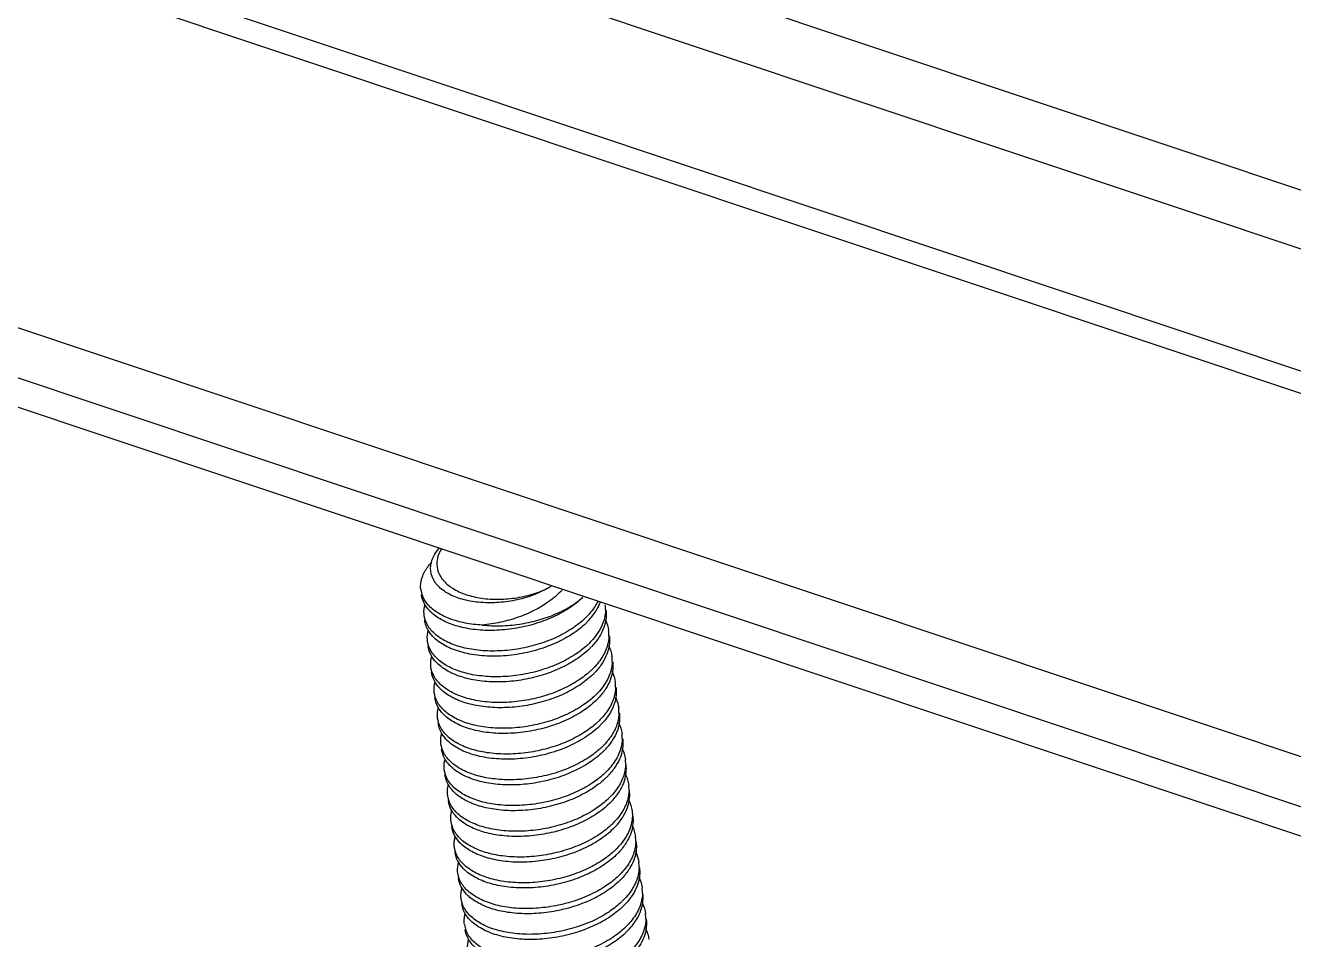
# Model space of a CAD drawing. Header units: millimetres. Extents: x 1518 to 2058, y 69 to 444.
# Drawn here: x 1738.04 to 1748.46, y 112.2 to 119.72 of the extents above; entities that cross this region are included whole.
import ezdxf

# ---------------------------------------------------------------- set-up
doc = ezdxf.new("R2010")
doc.units = ezdxf.units.MM
doc.layers.add('06___PRT_ALL_SURFS', color=7, linetype='Continuous')

# ---------------------------------------------------------------- blocks, each defined once
blk = doc.blocks.new('*u40')
at = {"color": 7, "linetype": 'Continuous'}
for centre, radius, start, end in [((-62.76855057594025, -5.522797997880275), 0.34200298632, 148.9926829955868, 151.1533624791234), ((-62.79465377220049, -5.44104805554025), 0.2492430327, 163.3137667250016, 168.794608188505), ((-62.94983710757992, -5.650434762540101), 0.2476572732, 187.5428862148144, 201.7896132234983), ((-62.80173394572012, -5.429911972800028), 0.31753348644, 221.2240679100935, 224.2058722666914), ((-62.36708108616017, -5.043300807600076), 0.7292381419199999, 301.1265584219064, 303.9278652299977), ((-61.88578480638012, -5.658124246320028), 0.4132904562599999, 338.9186433915926, 339.6278728093897), ((-61.77784005486046, -5.8696036774802), 0.3283910301, 358.9175019709131, 7.362596641587168), ((-62.17215799482028, -5.405436742320262), 0.7625903337599998, 312.3387016835015, 314.244311578203), ((-62.13295395714044, -5.487682627800211), 0.71564526606, 314.2325512944964, 316.932944992511), ((-61.74024759126041, -6.113182286220194), 0.32255441892, 358.9404408701063, 7.49398836309819), ((-62.14043640708041, -5.649028080180187), 0.7625903337000001, 312.3387016833977, 314.2443115783135), ((-62.10083883432026, -5.731684386540167), 0.71507667438, 314.2328978073896, 316.923400823192), ((-61.70852600363992, -6.35677362408012), 0.32255441892, 358.9404408702105, 7.49398836309819), ((-62.10871481945992, -5.892619417980086), 0.7625903337599998, 312.3387016835015, 314.2443115783135), ((-62.06911724664042, -5.975275724400092), 0.71507667438, 314.2328978073896, 316.923400823192), ((-61.67680441595985, -6.600364961880018), 0.32255441892, 358.9404408702105, 7.49398836309819), ((-62.07699323177985, -6.136210755900038), 0.7625903337000001, 312.3387016833977, 314.2443115783135), ((-62.03739565896035, -6.218867062260301), 0.71507667438, 314.2328978073182, 316.923400823192), ((-61.64585522016023, -6.84419470122009), 0.3233376042, 358.999345475711, 7.518021201787968), ((-62.04527164410001, -6.379802093700221), 0.7625903337000001, 312.3387016833977, 314.2443115783135), ((-62.00550803490046, -6.462632344440294), 0.7148362183199999, 314.2330879888858, 316.9161686863064), ((-61.61336124060017, -7.087547637600153), 0.32255441892, 358.9404408698979, 7.49398836309819), ((-62.01355005642017, -6.623393431620173), 0.7625903336400001, 312.3387016833977, 314.2443115783849), ((-61.97395248360044, -6.706049737920125), 0.7150766743199999, 314.2328978073182, 316.923400823192), ((-61.58163965298013, -7.331138975400052), 0.32255441898, 358.9404408697937, 7.493988362993161), ((-61.98182846880013, -6.866984769360045), 0.7625903337000001, 312.3387016833977, 314.2443115783135), ((-61.9422308959206, -6.94964107578005), 0.7150766743199999, 314.2328978073182, 316.9234008233049), ((-61.54992377094027, -7.574730924900166), 0.32256015564, 358.9337884367939, 7.493963895006249), ((-61.95010688112029, -7.11057610721997), 0.7625903337000001, 312.3387016832917, 314.2443115783135), ((-61.91050930830011, -7.193232413639976), 0.7150766743199999, 314.2328978073182, 316.9234008234178), ((-61.91838529344022, -7.354167445080179), 0.7625903337000001, 312.3387016833977, 314.2443115783135), ((-61.87885076976022, -7.436758043160125), 0.7151677366799999, 314.2328448319043, 316.9247360688947), ((-61.48647488994038, -8.061912988980112), 0.32255441892, 358.9404408702105, 7.493988362993161), ((-61.88666370570036, -7.597758782940105), 0.7625903336400001, 312.3387016833977, 314.2443115783849), ((-61.8470661329402, -7.680415089300084), 0.71507667438, 314.2328978073182, 316.923400823192), ((-61.45475330226054, -8.305504326780238), 0.32255441892, 358.9404408701063, 7.49398836309819), ((-61.85494211808054, -7.841350120740003), 0.7625903337000001, 312.3387016833977, 314.2443115783135), ((-61.81534454526036, -7.924006427160009), 0.71507667438, 314.2328978073896, 316.923400823192), ((-61.42300957392035, -8.549093291279974), 0.32253215784, 358.966279796208, 7.494083318893543), ((-61.8232205304605, -8.084941458600213), 0.7625903337000001, 312.3387016833977, 314.2443115783135), ((-61.78362295757984, -8.167597765020219), 0.7150766743199999, 314.2328978073182, 316.923400823192), ((-61.39131012696066, -8.792687002500088), 0.32255441892, 358.9404408701063, 7.49398836309819), ((-62.53765665606034, -8.817508451760204), 0.24733879326, 187.4602941627041, 200.9003471268001), ((-61.79168418468021, -8.328345000960212), 0.76285411182, 312.3487674644089, 314.2444372647156), ((-61.75280808138064, -8.410243800120043), 0.71638649418, 314.2321177654811, 316.9435196510052)]:
    blk.add_arc(centre, radius, start, end, dxfattribs=at)
for points, start_tangent, end_tangent in [([(-63.09578579154004, -5.426909763959998), (-63.06811586616004, -5.35779290844016)], (0.2428364147075603, 0.9700672531798905), (0.4823600521066647, 0.8759730476057218)), ([(-63.06168185550064, -5.346616002240012), (-63.0207960831608, -5.29085998128005)], (0.5150415947993159, 0.8571651857294353), (0.6569279474452271, 0.7539533618635844)), ([(-63.03914545320049, -5.392613488740153), (-63.03749503224026, -5.491556169240198), (-62.99284609440019, -5.583319844160087), (-62.98370490918023, -5.594801547120142)], (-0.1936675083608845, -0.9810672230817249), (0.6419108186897915, -0.7667793038736775)), ([(-63.00137209140075, -5.298806923139978), (-63.03340155780006, -5.369482811099942)], (-0.5200539070044431, -0.8541334402828485), (-0.2864748953168981, -0.9580877487752217)), ([(-63.19535137368052, -5.682944301300154), (-63.19741278132005, -5.649492115259932), (-63.1778674043403, -5.553381750300105), (-63.12197192778058, -5.458589280720048), (-63.09353277810033, -5.425818927780256)], (-0.130795781798643, 0.9914093319430082), (0.68710692163972, 0.7265563145653527)), ([(-63.04056299496006, -5.639168275560223), (-63.08932920924053, -5.558891981340025), (-63.10162210506019, -5.459965053360179), (-63.09578579154004, -5.426909763959998)], (-0.6587556169651378, 0.7523569878168744), (0.2428364145856466, 0.9700672532104093)), ([(-62.98370490918023, -5.594801547120142), (-62.90808611280045, -5.661970300920188), (-62.7886965573598, -5.72242139202001), (-62.64239802924021, -5.760764033700184), (-62.47865104902075, -5.774518739040218), (-62.30804478108053, -5.762795946660276), (-62.14161207119992, -5.726353721040255), (-61.99011588186067, -5.667548757060217)], (0.6419108187229589, -0.7667793038459115), (0.8982160028690556, 0.4395543336038638)), ([(-63.11127734190063, -5.885200156260112), (-63.16167241734047, -5.816399328540228), (-63.18905508684065, -5.731668888120225)], (-0.6916302634216053, 0.7222517419289212), (-0.1315683654112127, 0.9913070993506613)), ([(-62.61586213758073, -6.018966946620253), (-62.77721703018005, -5.9992681511402), (-62.92000944426036, -5.959270653660269), (-63.03795245328001, -5.901077407080152), (-63.12584516892002, -5.82758660586012), (-63.1798000448407, -5.742365021100227)], (-0.9985523606622092, 0.05378831672333059), (-0.3712245526993065, 0.9285431231090993)), ([(-61.99011588186067, -5.667548757060217), (-62.13819322182053, -5.73658945380032), (-62.30455103075997, -5.783992994339997), (-62.47855583754017, -5.806763602680007), (-62.64896922702019, -5.803475977560197), (-62.80467644766031, -5.774383108260054), (-62.93544482610059, -5.721398974800195), (-63.02935438056056, -5.651308568580248)], (-0.8655543707250466, -0.5008149671473174), (-0.6971509653186222, 0.7169243555322369)), ([(-61.85602447776046, -5.683188954780235), (-61.8767082340205, -5.705084304720117), (-61.98726856314033, -5.798512483260197), (-62.12125685400019, -5.879250341940065), (-62.27378561904061, -5.944482221400108), (-62.44159123973986, -5.992164723000087), (-62.61586213758073, -6.018966946620253)], (-0.6708388286589007, -0.7416031728381117), (-0.9959872279506792, -0.08949548457392639)), ([(-63.16367781671988, -5.926541958420103), (-63.16504202388023, -5.913411214379948), (-63.15592368066018, -5.826118945980284)], (-0.1315683654172023, 0.9913070993498662), (0.2665282107637597, 0.9638271177275876)), ([(-61.6654612400398, -5.756861438040119), (-61.79270368950074, -5.858326595280005), (-61.9480125247801, -5.943598761300109), (-62.12354310336013, -6.008838272460366), (-62.31043678002015, -6.051209986079925), (-62.49926511636022, -6.069025446360229), (-62.68050266208047, -6.061827550560224), (-62.8450046008802, -6.030413469900282), (-62.98446530958017, -5.97679467654018), (-63.09183483690003, -5.904096079440137), (-63.11127734190063, -5.885200156260112)], (-0.716283571205351, -0.6978093189556219), (-0.691630263504568, 0.7222517418494758)), ([(-62.61586213758073, -6.018966946620253), (-62.44196857662041, -6.025270505160165), (-62.26421224692012, -6.009780232020034), (-62.0903650281607, -5.973174550920135), (-61.9280287459203, -5.9170563889802), (-61.78430096436, -5.843883738300065), (-61.6654612400398, -5.756861438040119)], (0.99489154933051, -0.1009495174368732), (0.7482123186046868, 0.663459362951642)), ([(-61.52246973726005, -5.794412949660114), (-61.54734518298028, -5.838728007780105), (-61.64008396986037, -5.95173450834011)], (-0.442740597062624, -0.8966497441658204), (-0.7162835712065235, -0.6978093189544183)), ([(-61.61013570306, -5.976363730440085), (-61.53823496418045, -5.883006965160348), (-61.50015562236035, -5.806782019980233)], (0.6826067053770362, 0.7307859370392319), (0.359680627259524, 0.9330754773190622)), ([(-63.13629514722015, -6.011272398840106), (-63.16367781671988, -5.926541958420103)], (-0.466860583606883, 0.8843309309722468), (-0.1315683654968847, 0.9913070993392906)), ([(-63.08494245437987, -6.123125035440012), (-63.11369332122013, -6.086864136300051), (-63.15591925200033, -5.984787038520267), (-63.15733285818033, -5.975306703420074)], (-0.6753047689379561, 0.7375387915558435), (-0.1267661517744368, 0.9919326301540344)), ([(-61.6585442845203, -5.969125462920033), (-61.76732641937997, -6.053199665520197), (-61.92263525466024, -6.138471831540301), (-62.09816583324027, -6.203711342760243), (-62.28505950984027, -6.246083056380144), (-62.47388784618033, -6.263898516660106), (-62.65512539196038, -6.256700620800189), (-62.81962733076034, -6.225286540200273), (-62.95908803946031, -6.171667746840171), (-63.06645756678063, -6.098969149680102), (-63.13629514722015, -6.011272398840106)], (-0.739091908991966, -0.6736045947457688), (-0.4668605837135614, 0.8843309309159287)), ([(-61.44950763282031, -5.875807650960041), (-61.45939969740039, -5.952509458320264), (-61.51245389172027, -6.077223465600014), (-61.60836238224056, -6.195325846140236)], (-0.01798953027963075, -0.9998381753065436), (-0.7162835711681209, -0.6978093189938377)), ([(-61.44687816078022, -5.969344894560095), (-61.45575127254028, -6.011720148239988), (-61.46808832296028, -6.049474889100225)], (-0.146748673779817, -0.9891738101789113), (-0.3573310547352344, -0.9339777927348192)), ([(-61.45114397340012, -5.968427403120131), (-61.44981040980065, -5.971251060660165), (-61.42044825444009, -6.071114040180305)], (0.4310359613916335, -0.9023347494068874), (0.1304479428330456, -0.9914551599596558)), ([(-61.44582552456063, -5.876240969880087), (-61.4441749756204, -5.89163855610002), (-61.44687816078022, -5.969344894560095)], (0.1304479426821223, -0.9914551599795132), (-0.1467486732863847, -0.9891738102521144)), ([(-63.13195622904004, -6.170133296220001), (-63.13332043620039, -6.157002552180188), (-63.12341283372052, -6.066911747880113)], (-0.1315683654033078, 0.9913070993517104), (0.2763313849191062, 0.9610624150952365)), ([(-61.63373965235996, -6.000452775900271), (-61.77239626830033, -6.10934499875998), (-61.94485470432028, -6.19975035738014), (-62.13615151134036, -6.264810481800055), (-62.33816888184037, -6.303076940400047), (-62.54382230694, -6.312659601600103), (-62.73463038570071, -6.292456347539996), (-62.89641872622042, -6.245951177160123), (-63.02482815732037, -6.176337424680241), (-63.08494245437987, -6.123125035440012)], (-0.716283571212864, -0.69780931894791), (-0.675304768785876, 0.737538791695091)), ([(-61.46808832296028, -6.049474889100225), (-61.50927927780049, -6.131037613140165), (-61.57851731346045, -6.220064237759971)], (-0.3573310547181771, -0.9339777927413452), (-0.6827330153599122, -0.7306679339738141)), ([(-63.10457355954031, -6.254863736700031), (-63.13195622904004, -6.170133296220001)], (-0.466860583606883, 0.8843309309722468), (-0.1315683654968847, 0.9913070993392906)), ([(-63.0478341666003, -6.372382831920163), (-63.09822924203991, -6.303582004260079), (-63.12561191148052, -6.218851563840303)], (-0.6916302634216053, 0.7222517419289212), (-0.1315683654112127, 0.9913070993506613)), ([(-61.62682269684024, -6.212716800780186), (-61.73560483170013, -6.296791003380122), (-61.8909136669804, -6.382063169400226), (-62.06644424556043, -6.447302680560142), (-62.25333792222023, -6.489674394240069), (-62.44216625856052, -6.507489854520031), (-62.62340380428031, -6.500291958660114), (-62.7879057430805, -6.468877878060198), (-62.92736645178024, -6.41525908464007), (-63.03473597910079, -6.342560487540254), (-63.10457355954031, -6.254863736700031)], (-0.739091908991966, -0.6736045947457688), (-0.4668605837135614, 0.8843309309159287)), ([(-61.41774832488022, -6.119146879140203), (-61.43037400236017, -6.206593218539979), (-61.48390200762037, -6.325910683440156), (-61.57664079456072, -6.438917184000161)], (-0.01735715933615366, -0.9998493531626549), (-0.7162835712332069, -0.6978093189270286)), ([(-61.4151565731604, -6.212936232360335), (-61.42402968486022, -6.255311486100254), (-61.43636673528044, -6.293066226900123)], (-0.146748673779817, -0.9891738101789113), (-0.3573310547352344, -0.9339777927348192)), ([(-61.41942238572028, -6.212018740980056), (-61.41808882218038, -6.214842398460291), (-61.38872666676025, -6.314705377980204)], (0.4310359613916335, -0.9023347494068874), (0.1304479428330456, -0.9914551599596558)), ([(-61.41410393688057, -6.119832307740012), (-61.41245338794033, -6.135229893960172), (-61.4151565731604, -6.212936232360335)], (0.1304479426821223, -0.9914551599795132), (-0.1467486732863847, -0.9891738102521144)), ([(-63.1002346413602, -6.413724634080268), (-63.10159884858035, -6.400593890040113), (-63.09248050530005, -6.313301621640107)], (-0.1315683654172023, 0.9913070993498662), (0.2665282107637597, 0.9638271177275876)), ([(-61.60201806468012, -6.24404411370017), (-61.72926051414015, -6.34550927094017), (-61.88456934948044, -6.43078143696016), (-62.06009992800045, -6.496020948180217), (-62.24699360466047, -6.538392661800117), (-62.43582194100009, -6.556208122080079), (-62.61705948677991, -6.549010226220275), (-62.78156142558055, -6.517596145620132), (-62.92102213428052, -6.463977352260031), (-63.02839166160038, -6.391278755099961), (-63.0478341666003, -6.372382831920163)], (-0.716283571205351, -0.6978093189556219), (-0.6916302635236248, 0.722251741831227)), ([(-61.43636673528044, -6.293066226900123), (-61.47755769012065, -6.374628951000091), (-61.54679572578038, -6.463655575620237)], (-0.3573310547181771, -0.9339777927413452), (-0.6827330153599122, -0.7306679339738141)), ([(-63.0728519719205, -6.498455074500271), (-63.1002346413602, -6.413724634080268)], (-0.466860583606883, 0.8843309309722468), (-0.1315683654968847, 0.9913070993392906)), ([(-63.01611257892046, -6.615974169780088), (-63.06650765436007, -6.547173342060205), (-63.09389032386025, -6.462442901640202)], (-0.6916302634216053, 0.7222517419289212), (-0.1315683654112127, 0.9913070993506613)), ([(-61.59510110916017, -6.456308138640111), (-61.70388324402029, -6.540382341240047), (-61.85919207930033, -6.625654507260151), (-62.03472265788037, -6.690894018420067), (-62.22161633454016, -6.733265732100335), (-62.41044467088045, -6.751081192320271), (-62.59168221660047, -6.743883296520266), (-62.75618415540043, -6.712469215860096), (-62.8956448641602, -6.658850422500223), (-63.00301439142004, -6.586151825400179), (-63.0728519719205, -6.498455074500271)], (-0.739091908991966, -0.6736045947457688), (-0.4668605837135614, 0.8843309309159287)), ([(-61.38602673726018, -6.362738216940102), (-61.39865241474035, -6.450184556400131), (-61.45218041999988, -6.569502021300082), (-61.54491920688065, -6.682508521860086)], (-0.01735715933615366, -0.9998493531626549), (-0.7162835712332069, -0.6978093189270286)), ([(-61.38343498548033, -6.45652757022026), (-61.39230809718038, -6.498902823960179), (-61.4046451476604, -6.536657564760048)], (-0.146748673779817, -0.9891738101789113), (-0.3573310547352344, -0.9339777927348192)), ([(-61.38770079804044, -6.455610078780182), (-61.38636723450031, -6.458433736320217), (-61.35700507908018, -6.558296715840129)], (0.4310359613916335, -0.9023347494068874), (0.1304479428330456, -0.9914551599596558)), ([(-61.38238234920027, -6.363423645540138), (-61.38073180026049, -6.378821231820098), (-61.38343498548033, -6.45652757022026)], (0.1304479426821223, -0.9914551599795132), (-0.1467486732863847, -0.9891738102521144)), ([(-63.06851305368014, -6.657315971940193), (-63.06987726090028, -6.644185227900039), (-63.06075891762021, -6.55689295950026)], (-0.1315683654172023, 0.9913070993498662), (0.2665282107637597, 0.9638271177275876)), ([(-61.57029647700028, -6.487635451560095), (-61.69753892652034, -6.589100608800095), (-61.85284776179992, -6.674372774820085), (-62.02837834038064, -6.739612285980115), (-62.21527201698041, -6.781983999660042), (-62.40410035332002, -6.799799459940004), (-62.58533789910007, -6.792601564079973), (-62.74983983790071, -6.761187483480057), (-62.88930054659977, -6.707568690059929), (-62.99667007392031, -6.634870092960227), (-63.01611257892046, -6.615974169780088)], (-0.716283571205351, -0.6978093189556219), (-0.6916302635236248, 0.722251741831227)), ([(-61.4046451476604, -6.536657564760048), (-61.44583610244058, -6.618220288860016), (-61.51507413810032, -6.707246913480162)], (-0.3573310547181771, -0.9339777927413452), (-0.6827330153599122, -0.7306679339738141)), ([(-63.04113038424066, -6.742046412360196), (-63.06851305368014, -6.657315971940193)], (-0.466860583606883, 0.8843309309722468), (-0.1315683654968847, 0.9913070993392906)), ([(-62.98439099124039, -6.859565507640013), (-63.03478606668023, -6.79076467992013), (-63.06216873618041, -6.706034239500127)], (-0.6916302634216053, 0.7222517419289212), (-0.1315683654112127, 0.9913070993506613)), ([(-61.56337952154036, -6.699899476440009), (-61.67216165634045, -6.783973679039946), (-61.82747049168029, -6.869245845060277), (-62.0030010702003, -6.934485356280334), (-62.18989474686032, -6.976857069900234), (-62.37872308320038, -6.994672530180196), (-62.55996062898066, -6.987474634320165), (-62.72446256777994, -6.956060553720249), (-62.86392327648036, -6.902441760360148), (-62.97129280380022, -6.829743163200078), (-63.04113038424066, -6.742046412360196)], (-0.739091908991966, -0.6736045947457688), (-0.4668605837135614, 0.8843309309159287)), ([(-61.35430514958034, -6.606329554800254), (-61.36693082706051, -6.69377589420003), (-61.42045883232004, -6.813093359100208), (-61.51319761920013, -6.926099859660212)], (-0.01735715933615366, -0.9998493531626549), (-0.7162835712332069, -0.6978093189270286)), ([(-61.35211717572065, -6.7028081819401), (-61.36235701722012, -6.748787067420039), (-61.37270477298034, -6.779669791859988)], (-0.1546431985235775, -0.987970384753712), (-0.3558164732376566, -0.9345558503228772)), ([(-61.35500529990031, -6.701243299260113), (-61.34944637868011, -6.713665931340074), (-61.32529710420022, -6.80188984794006)], (0.4260325068936274, -0.9047078550946329), (0.130563417142476, -0.9914399599088589)), ([(-61.35067437432053, -6.607016777640069), (-61.34837498928027, -6.631707989880169), (-61.35211717572065, -6.7028081819401)], (0.1305634170831925, -0.991439959916666), (-0.1546431980821318, -0.9879703848228096)), ([(-63.03679146606009, -6.900907309800118), (-63.03815567321999, -6.887776565700165), (-63.02903733000039, -6.800484297360185)], (-0.1315683654172023, 0.9913070993498662), (0.2665282107637597, 0.9638271177275876)), ([(-61.53857488932022, -6.73122678942002), (-61.66581733884004, -6.832691946600221), (-61.82112617411985, -6.917964112680011), (-61.99665675270057, -6.983203623840041), (-62.18355042929988, -7.025575337460168), (-62.37237876569998, -7.04339079774013), (-62.55361631142023, -7.036192901880099), (-62.71811825022064, -7.004778821280183), (-62.85757895891993, -6.951160027920196), (-62.96494848624025, -6.878461430760126), (-62.98439099124039, -6.859565507640013)], (-0.716283571205351, -0.6978093189556219), (-0.691630263504568, 0.7222517418494758)), ([(-61.37270477298034, -6.779669791859988), (-61.41605208504052, -6.864863432939956), (-61.48342378200005, -6.950913873840136)], (-0.3558164732082684, -0.9345558503340662), (-0.6828277920528402, -0.7305793635192848)), ([(-63.00940879656059, -6.985637750220121), (-63.03679146606009, -6.900907309800118)], (-0.466860583606883, 0.8843309309722468), (-0.1315683654968847, 0.9913070993392906)), ([(-62.95856319354016, -7.096942083840077), (-62.98555344089982, -7.063054082880058), (-63.02878351104027, -6.960580655760168), (-63.03044859648026, -6.949627550280297)], (-0.6735550478396473, 0.7391370627493459), (-0.1264270752683425, 0.991975904263351)), ([(-61.53165793386052, -6.943490814300276), (-61.64044006866038, -7.027565016900212), (-61.79574890400045, -7.112837182920202), (-61.97127948252, -7.178076694140259), (-62.15817315918048, -7.220448407760159), (-62.34700149552054, -7.238263868040121), (-62.52823904130082, -7.23106597218009), (-62.6927409801001, -7.199651891580174), (-62.83220168880052, -7.146033098220073), (-62.93957121612038, -7.073334501060344), (-63.00940879656059, -6.985637750220121)], (-0.739091908991966, -0.6736045947457688), (-0.4668605837135614, 0.8843309309159287)), ([(-61.32256692630017, -6.849841413600075), (-61.33697974710049, -6.943660137660231), (-61.3906748149202, -7.059736503240174), (-61.48147603152029, -7.169691197520137)], (-0.01688377203989356, -0.9998574589618788), (-0.7162835711562195, -0.6978093190060541)), ([(-61.31999181012043, -6.943710245880084), (-61.3288649218207, -6.986085499620231), (-61.3412019723005, -7.023840240480126)], (-0.146748673779817, -0.9891738101789113), (-0.3573310547352344, -0.9339777927348192)), ([(-61.32425762274033, -6.942792754500033), (-61.32292405914041, -6.945616411980268), (-61.2935619037803, -7.04547939150018)], (0.4310359613916335, -0.9023347494068874), (0.1304479428330456, -0.9914551599596558)), ([(-61.31893917390039, -6.850606321259988), (-61.31728862496084, -6.866003907480263), (-61.31999181012043, -6.943710245880084)], (0.1304479426821223, -0.9914551599795132), (-0.1467486732863847, -0.9891738102521144)), ([(-63.00506987838025, -7.144498647600244), (-63.00643408554015, -7.13136790356009), (-62.99657954598069, -7.041461882460339)], (-0.1315683656342598, 0.991307099321058), (0.2756856064152772, 0.961247858991343)), ([(-61.50685330170018, -6.974818127279946), (-61.64337424344058, -7.082337228360188), (-61.81399185258033, -7.172416715340091), (-62.00624431104052, -7.238379932640214), (-62.20711292094074, -7.276941579000209), (-62.40859725870041, -7.287229720079949), (-62.59518326748002, -7.269154732140237), (-62.7590503070403, -7.224427250400026), (-62.89333117458023, -7.154027526960022), (-62.95856319354016, -7.096942083840077)], (-0.7162835712079623, -0.6978093189529415), (-0.6735550477431457, 0.7391370628372851)), ([(-61.3412019723005, -7.023840240480126), (-61.38239292714024, -7.105402964520181), (-61.45163096274064, -7.194429589140213)], (-0.3573310547181771, -0.9339777927413452), (-0.6827330153599122, -0.7306679339738141)), ([(-62.97768720888052, -7.229229088020247), (-63.00506987838025, -7.144498647600244)], (-0.466860583606883, 0.8843309309722468), (-0.1315683654968847, 0.9913070993392906)), ([(-61.49993634618068, -7.187082152160201), (-61.60871848104034, -7.271156354760137), (-61.76402731632061, -7.356428520780128), (-61.93955789490019, -7.421668031940158), (-62.12645157150064, -7.464039745620084), (-62.3152799078407, -7.481855205900274), (-62.49651745362007, -7.474657310040243), (-62.66101939242026, -7.443243229380073), (-62.80048010112068, -7.389624436020313), (-62.90784962844054, -7.316925838919929), (-62.97768720888052, -7.229229088020247)], (-0.739091908991966, -0.6736045947457688), (-0.4668605837135614, 0.8843309309159287)), ([(-61.29086197422066, -7.093512230520105), (-61.30348765169992, -7.180958569920222), (-61.35701565696013, -7.300276034820058), (-61.44975444390047, -7.413282535380063)], (-0.01735715933615366, -0.9998493531626549), (-0.7162835712332069, -0.6978093189270286)), ([(-61.28827022244059, -7.187301583740009), (-61.29714333420065, -7.229676837480156), (-61.30948038462066, -7.267431578280025)], (-0.146748673779817, -0.9891738101789113), (-0.3573310547352344, -0.9339777927348192)), ([(-61.29253603506049, -7.186384092360299), (-61.29120247146011, -7.189207749839966), (-61.26184031610046, -7.289070729360105)], (0.4310359613916335, -0.9023347494068874), (0.1304479428330456, -0.9914551599596558)), ([(-61.28721758621987, -7.094197659120255), (-61.28556703728009, -7.109595245340188), (-61.28827022244059, -7.187301583740009)], (0.1304479426821223, -0.9914551599795132), (-0.1467486732863847, -0.9891738102521144)), ([(-62.92094781588003, -7.346748183300065), (-62.97134289138012, -7.277947355639981), (-62.99872556082028, -7.193216915160178)], (-0.6916302634216053, 0.7222517419289212), (-0.1315683654112127, 0.9913070993506613)), ([(-62.97334829070041, -7.388089985460169), (-62.97471249786008, -7.374959241420015), (-62.96559415464048, -7.28766697302035)], (-0.1315683654172023, 0.9913070993498662), (0.2665282107637597, 0.9638271177275876)), ([(-61.47513171402034, -7.218409465080185), (-61.60237416347991, -7.319874622320071), (-61.75768299876017, -7.405146788340176), (-61.93321357734021, -7.470386299500092), (-62.12010725400023, -7.512758013180019), (-62.3089355903403, -7.530573473459981), (-62.49017313606032, -7.52337557759995), (-62.65467507486028, -7.491961497000034), (-62.79413578362028, -7.43834270358002), (-62.90150531088057, -7.365644106480204), (-62.92094781588003, -7.346748183300065)], (-0.716283571205351, -0.6978093189556219), (-0.691630263504568, 0.7222517418494758)), ([(-61.30948038462066, -7.267431578280025), (-61.3506713394604, -7.348994302380106), (-61.41990937512082, -7.438020927000139)], (-0.3573310547181771, -0.9339777927413452), (-0.6827330153599122, -0.7306679339738141)), ([(-62.94596562120023, -7.472820425880172), (-62.97334829070041, -7.388089985460169)], (-0.466860583606883, 0.8843309309722468), (-0.1315683654968847, 0.9913070993392906)), ([(-61.46821475850061, -7.4306734899601), (-61.5769968933605, -7.514747692560036), (-61.73230572864077, -7.600019858640053), (-61.90783630722012, -7.66525936980031), (-62.0947299838806, -7.70763108342021), (-62.28355832022021, -7.725446543700173), (-62.46479586594023, -7.718248647840142), (-62.62929780474019, -7.686834567240226), (-62.76875851344062, -7.633215773880238), (-62.8761280407598, -7.560517176720168), (-62.94596562120023, -7.472820425880172)], (-0.739091908991966, -0.6736045947457688), (-0.4668605837135614, 0.8843309309159287)), ([(-61.25914038654059, -7.337103568320344), (-61.27176606402008, -7.424549907780147), (-61.32529406928006, -7.543867372680324), (-61.41803285622041, -7.656873873240329)], (-0.01735715933615366, -0.9998493531626549), (-0.7162835712332069, -0.6978093189270286)), ([(-61.27775879694082, -7.511022916140178), (-61.26542174652013, -7.473268175340081), (-61.25654863482077, -7.430892921600162)], (0.3573310547352344, 0.9339777927348192), (0.146748673779817, 0.9891738101789113)), ([(-61.26081444738065, -7.429975430160198), (-61.25948088384007, -7.432799087700118), (-61.23011872842062, -7.532662067220031)], (0.4310359613916335, -0.9023347494068874), (0.1304479428330456, -0.9914551599596558)), ([(-61.25654863482077, -7.430892921600162), (-61.25384544960025, -7.353186583200113), (-61.25549599854003, -7.337788996920153)], (0.1467486732863847, 0.9891738102521144), (-0.1304479426821223, 0.9914551599795132)), ([(-62.88922622826021, -7.59033952115999), (-62.93962130370028, -7.52153869344022), (-62.96700397313998, -7.436808253020104)], (-0.6916302634216053, 0.7222517419289212), (-0.1315683654112127, 0.9913070993506613)), ([(-62.94162670302057, -7.631681323320095), (-62.94299091024004, -7.618550579220141), (-62.93387256696042, -7.531258310879934)], (-0.1315683654172023, 0.9913070993498662), (0.2665282107637597, 0.9638271177275876)), ([(-61.4434101263405, -7.462000802940111), (-61.57065257580007, -7.563465960180224), (-61.72596141114036, -7.648738126200101), (-61.90149198966037, -7.713977637360017), (-62.08838566632016, -7.756349351040285), (-62.27721400266046, -7.774164811260221), (-62.45845154844028, -7.766966915460216), (-62.62295348724047, -7.735552834799932), (-62.76241419594021, -7.681934041440172), (-62.86978372326075, -7.609235444340129), (-62.88922622826021, -7.59033952115999)], (-0.716283571205351, -0.6978093189556219), (-0.691630263504568, 0.7222517418494758)), ([(-61.38818778744007, -7.681612264800037), (-61.31894975178034, -7.592585640240031), (-61.27775879694082, -7.511022916140178)], (0.6827330153599122, 0.7306679339738141), (0.3573310547181771, 0.9339777927413452)), ([(-62.91424403358042, -7.716411763740098), (-62.94162670302057, -7.631681323320095)], (-0.466860583606883, 0.8843309309722468), (-0.1315683654968847, 0.9913070993392906)), ([(-61.22741946354017, -7.580733068880022), (-61.24004447640027, -7.668141245580046), (-61.29357248166025, -7.787458710480223), (-61.38631126853988, -7.900465211040228)], (-0.01747067716533791, -0.9998473760726607), (-0.7162835712544048, -0.6978093189052694)), ([(-61.22489541036043, -7.674943927380014), (-61.22224411662023, -7.59535877610017), (-61.2237674544599, -7.581418543980021)], (0.1479495292005047, 0.9889949124284457), (-0.1302728247817712, 0.9914781848953501)), ([(-62.85750464058015, -7.833930859020256), (-62.90789971602044, -7.765130031300146), (-62.93528238552017, -7.680399590880029)], (-0.6916302634216053, 0.7222517419289212), (-0.1315683654112127, 0.9913070993506613)), ([(-61.43649317082054, -7.674264827820252), (-61.54527530568066, -7.758339030420188), (-61.7005841409607, -7.843611196439952), (-61.87611471954006, -7.908850707660235), (-62.06300839620053, -7.951222421280136), (-62.25183673254014, -7.969037881560098), (-62.43307427826039, -7.961839985700067), (-62.59757621706012, -7.930425905100151), (-62.73703692582012, -7.876807111740163), (-62.84440645307996, -7.804108514580093), (-62.91424403358042, -7.716411763740098)], (-0.739091908991966, -0.6736045947457688), (-0.4668605837135614, 0.8843309309159287)), ([(-62.90990511534051, -7.875272661120221), (-62.9112693225602, -7.862141917080066), (-62.90215097928058, -7.774849648680174)], (-0.1315683654172023, 0.9913070993498662), (0.2665282107637597, 0.9638271177275876)), ([(-61.41168853866066, -7.705592140800036), (-61.53893098818025, -7.807057297980123), (-61.69423982346029, -7.892329464000227), (-61.86977040204033, -7.95756897522017), (-62.0566640786401, -7.999940688840184), (-62.24549241498039, -8.017756149120146), (-62.42672996076044, -8.010558253260115), (-62.5912318995604, -7.979144172660199), (-62.73069260826014, -7.925525379300097), (-62.83806213558069, -7.852826782140028), (-62.85750464058015, -7.833930859020256)], (-0.716283571205351, -0.6978093189556219), (-0.691630263504568, 0.7222517418494758)), ([(-61.35645135054051, -7.92518791356008), (-61.28682773082028, -7.835540410740009), (-61.24608381930057, -7.754735323860018)], (0.6827152859280129, 0.7306844998768153), (0.3576521553334138, 0.9338548794033062)), ([(-61.24608381930057, -7.754735323860018), (-61.23335555580024, -7.71558480924034), (-61.22489541036043, -7.674943927380014)], (0.3576521556024973, 0.9338548793002515), (0.1479495295182254, 0.9889949123809162)), ([(-61.22891653566035, -7.67395550538015), (-61.1983904262604, -7.776252519780201)], (0.4295157894744464, -0.9030593483222147), (0.1301719616192236, -0.991491432342309)), ([(-61.1983904262604, -7.776252519780201), (-61.19721269094043, -7.786499511420175), (-61.19570983428002, -7.82441924160014)], (0.1301719619843365, -0.9914914322943736), (-0.01778487180657779, -0.9998418366595907)), ([(-62.88252244590035, -7.960003101600364), (-62.90990511534051, -7.875272661120221)], (-0.466860583606883, 0.8843309309722468), (-0.1315683654968847, 0.9913070993392906)), ([(-61.19570983428002, -7.82441924160014), (-61.20738880950057, -7.908235570980082), (-61.26078604044051, -8.029352730660094), (-61.35458968086004, -8.144056548900153)], (-0.01778487196376845, -0.9998418366567946), (-0.7162835712180093, -0.6978093189426285)), ([(-61.19205282324015, -7.824971672640231), (-61.19040227424057, -7.840369258860164), (-61.19310545946018, -7.918075597259985)], (0.1304479426821223, -0.9914551599795132), (-0.1467486732863847, -0.9891738102521144)), ([(-62.82578305290008, -8.077522196820155), (-62.8761781283406, -8.008721369160071), (-62.9035607978401, -7.923990928739954)], (-0.6916302634216053, 0.7222517419289212), (-0.1315683654112127, 0.9913070993506613)), ([(-61.40477158320027, -7.917856165680178), (-61.51355371800082, -8.001930368280114), (-61.6688625533402, -8.087202534300218), (-61.84439313186022, -8.152442045460134), (-62.03128680852024, -8.194813759140061), (-62.2201151448603, -8.212629219420364), (-62.40135269064058, -8.205431323560333), (-62.56585462944031, -8.174017242960076), (-62.70531533814028, -8.12039844954029), (-62.81268486546014, -8.047699852440019), (-62.88252244590035, -7.960003101600364)], (-0.739091908991966, -0.6736045947457688), (-0.4668605837135614, 0.8843309309159287)), ([(-62.87818352772047, -8.118863998980146), (-62.87954773488036, -8.105733254939992), (-62.87042939166031, -8.0184409865401)], (-0.1315683654172023, 0.9913070993498662), (0.2665282107637597, 0.9638271177275876)), ([(-61.37996695098059, -7.949183478600162), (-61.50720940050041, -8.050648635840048), (-61.66251823578023, -8.135920801860152), (-61.83804881436026, -8.201160313080095), (-62.02494249096026, -8.243532026700109), (-62.21377082736035, -8.261347486980071), (-62.3950083730806, -8.25414959112004), (-62.55951031187988, -8.222735510520124), (-62.6989710205803, -8.169116717160023), (-62.80634054790016, -8.096418120000294), (-62.82578305290008, -8.077522196820155)], (-0.716283571205351, -0.6978093189556219), (-0.6916302635236248, 0.722251741831227)), ([(-61.21431562164025, -7.998205591800001), (-61.25550657641998, -8.079768315900083), (-61.32474461208039, -8.168794940520115)], (-0.3573310547181771, -0.9339777927413452), (-0.6827330153599122, -0.7306679339738141)), ([(-61.19310545946018, -7.918075597259985), (-61.20197857116045, -7.960450851000246), (-61.21431562164025, -7.998205591800001)], (-0.146748673779817, -0.9891738101789113), (-0.3573310547352344, -0.9339777927348192)), ([(-61.19737127208009, -7.917158105880276), (-61.19603770848016, -7.919981763359942), (-61.16667555306049, -8.019844742880196)], (0.4310359613916335, -0.9023347494068874), (0.1304479428330456, -0.9914551599596558)), ([(-62.85080085822028, -8.203594439400263), (-62.87818352772047, -8.118863998980146)], (-0.466860583606883, 0.8843309309722468), (-0.1315683654968847, 0.9913070993392906)), ([(-61.16397562356042, -8.067877581840094), (-61.17660130104014, -8.155323921300123), (-61.23012930630057, -8.274641386200301), (-61.3228680931802, -8.387647886760078)], (-0.01735715933615366, -0.9998493531626549), (-0.7162835712332069, -0.6978093189270286)), ([(-61.16033123556008, -8.06856301044013), (-61.15868068661985, -8.08396059672009), (-61.16138387178034, -8.161666935120252)], (0.1304479426821223, -0.9914551599795132), (-0.1467486732863847, -0.9891738102521144)), ([(-62.79406146522024, -8.32111353468008), (-62.84445654066053, -8.252312706960197), (-62.87183921016003, -8.167582266540194)], (-0.6916302634216053, 0.7222517419289212), (-0.1315683654112127, 0.9913070993506613)), ([(-61.37304999552043, -8.161447503540103), (-61.48183213032007, -8.245521706140039), (-61.63714096566036, -8.330793872160143), (-61.81267154418038, -8.39603338332006), (-61.9995652208404, -8.438405096999986), (-62.18839355718046, -8.456220557220263), (-62.36963110295983, -8.449022661420258), (-62.53413304176047, -8.417608580760316), (-62.67359375046044, -8.363989787399987), (-62.7809632777803, -8.291291190300171), (-62.85080085822028, -8.203594439400263)], (-0.739091908991966, -0.6736045947457688), (-0.4668605837135614, 0.8843309309159287)), ([(-62.84646194004063, -8.362455336840071), (-62.84782614720052, -8.349324592800258), (-62.83870780398024, -8.262032324400025)], (-0.1315683654172023, 0.9913070993498662), (0.2665282107637597, 0.9638271177275876)), ([(-61.34824536336055, -8.192774816460087), (-61.47548781282035, -8.294239973700314), (-61.63079664810039, -8.379512139720077), (-61.80632722667997, -8.444751650879994), (-61.99322090334044, -8.487123364560262), (-62.18204923968051, -8.504938824840224), (-62.36328678540076, -8.497740928980193), (-62.52778872420004, -8.46632684838005), (-62.66724943290046, -8.412708054960262), (-62.77461896022032, -8.34000945786022), (-62.79406146522024, -8.32111353468008)], (-0.716283571205351, -0.6978093189556219), (-0.691630263504568, 0.7222517418494758)), ([(-61.18259403396041, -8.241796929660268), (-61.22378498880016, -8.323359653760008), (-61.29302302440055, -8.41238627838004)], (-0.3573310547181771, -0.9339777927413452), (-0.6827330153599122, -0.7306679339738141)), ([(-61.16138387178034, -8.161666935120252), (-61.17025698348039, -8.204042188860171), (-61.18259403396041, -8.241796929660268)], (-0.146748673779817, -0.9891738101789113), (-0.3573310547352344, -0.9339777927348192)), ([(-61.16564968440025, -8.160749443680174), (-61.16431612080032, -8.163573101220209), (-61.13495396544022, -8.26343608074012)], (0.4310359613916335, -0.9023347494068874), (0.1304479428330456, -0.9914551599596558)), ([(-62.81907927053999, -8.447185777260188), (-62.84646194004063, -8.362455336840071)], (-0.466860583606883, 0.8843309309722468), (-0.1315683654968847, 0.9913070993392906)), ([(-61.13225403588035, -8.311468919700019), (-61.1448797133603, -8.398915259100022), (-61.1984077186205, -8.5182327240002), (-61.29114650556016, -8.631239224560204)], (-0.01735715933615366, -0.9998493531626549), (-0.7162835712332069, -0.6978093189270286)), ([(-61.12860964788024, -8.312154348300055), (-61.12695909894001, -8.32755193452033), (-61.1296622841005, -8.405258272980177)], (0.1304479426821223, -0.9914551599795132), (-0.1467486732863847, -0.9891738102521144)), ([(-62.7623398775404, -8.564704872540233), (-62.81273495304049, -8.495904044820122), (-62.84011762248019, -8.411173604400119)], (-0.6916302634216053, 0.7222517419289212), (-0.1315683654112127, 0.9913070993506613)), ([(-61.34132840784036, -8.405038841340343), (-61.45011054270026, -8.489113043940165), (-61.60541937798052, -8.574385209960042), (-61.78094995656056, -8.639624721179985), (-61.96784363316033, -8.681996434800226), (-62.15667196949994, -8.699811895080188), (-62.33790951527999, -8.692613999220157), (-62.50241145408063, -8.661199918620241), (-62.64187216278037, -8.60758112526014), (-62.74924169010023, -8.53488252810007), (-62.81907927053999, -8.447185777260188)], (-0.739091908991966, -0.6736045947457688), (-0.4668605837135614, 0.8843309309159287)), ([(-62.81474035236033, -8.606046674700337), (-62.81610455952045, -8.592915930600157), (-62.80698621630017, -8.505623662260177)], (-0.1315683654172023, 0.9913070993498662), (0.2665282107637597, 0.9638271177275876)), ([(-61.31652377568025, -8.436366154320012), (-61.44376622514028, -8.537831311500213), (-61.59907506042055, -8.62310347758023), (-61.77460563900013, -8.68834298874026), (-61.9614993156606, -8.73071470236016), (-62.15032765200067, -8.748530162640122), (-62.33156519772069, -8.741332266780091), (-62.4960671365202, -8.709918186180175), (-62.63552784528065, -8.656299392820188), (-62.74289737254048, -8.583600795660118), (-62.7623398775404, -8.564704872540233)], (-0.716283571205351, -0.6978093189556219), (-0.6916302635236248, 0.722251741831227)), ([(-61.15087244628057, -8.485388267520193), (-61.19206340112009, -8.566950991620274), (-61.26130143677983, -8.65597761618028)], (-0.3573310547181771, -0.9339777927413452), (-0.6827330153599122, -0.7306679339738141)), ([(-61.1296622841005, -8.405258272980177), (-61.13853539585989, -8.447633526720324), (-61.15087244628057, -8.485388267520193)], (-0.146748673779817, -0.9891738101789113), (-0.3573310547352344, -0.9339777927348192)), ([(-61.13392809672041, -8.4043407815401), (-61.13259453312048, -8.407164439080134), (-61.10323237776038, -8.507027418600046)], (0.4310359613916335, -0.9023347494068874), (0.1304479428330456, -0.9914551599596558)), ([(-62.78735768286015, -8.690777115120113), (-62.81474035236033, -8.606046674700337)], (-0.466860583606883, 0.8843309309722468), (-0.1315683654968847, 0.9913070993392906)), ([(-61.10052990792019, -8.554912043100103), (-61.11315812568046, -8.642506596960288), (-61.16668613094043, -8.761824061860125), (-61.2594249178801, -8.87483056242013)], (-0.01691621519197118, -0.9998569105945007), (-0.7162835712201732, -0.6978093189404074)), ([(-61.09830773430031, -8.651332908240079), (-61.09691398620066, -8.55559707006023)], (0.1520829703998455, 0.9883677302069103), (-0.1277798486599713, 0.9918025560949292)), ([(-62.73398631071996, -8.804725499760139), (-62.79409839900063, -8.710871927640142), (-62.8082790158403, -8.654749625820045)], (-0.6805171077951924, 0.7327321925492741), (-0.1300638220852014, 0.991505623879456)), ([(-61.3096068201603, -8.648630179200268), (-61.41838895502042, -8.73270438180009), (-61.57369779029978, -8.817976547820194), (-61.74922836888049, -8.883216059040137), (-61.93612204554029, -8.925587772660151), (-62.1249503818799, -8.943403232940113), (-62.30618792760015, -8.936205337080082), (-62.47068986640056, -8.904791256480166), (-62.61015057510031, -8.851172463120065), (-62.71752010242017, -8.778473865959995), (-62.78735768286015, -8.690777115120113)], (-0.739091908991966, -0.6736045947457688), (-0.4668605837135614, 0.8843309309159287)), ([(-62.78290174566018, -8.84962269606001), (-62.78452859070012, -8.802770557440112), (-62.77481949900039, -8.747566109220202)], (-0.1300638223681044, 0.9915056238423454), (0.2752922899907984, 0.9613605749517827)), ([(-61.28480218800041, -8.679957492180279), (-61.41634600403995, -8.784247206480018), (-61.57743298410037, -8.871222516900161), (-61.75943208108015, -8.936733507720078), (-61.95259983450069, -8.97777205037994), (-62.14659867126011, -8.992631820240149), (-62.33104680870019, -8.980999063680201), (-62.49607051074031, -8.943969288120229), (-62.63282931744016, -8.883988987200041), (-62.73398631071996, -8.804725499760139)], (-0.7162835712122781, -0.6978093189485114), (-0.6805171076952395, 0.7327321926421042)), ([(-61.22935804259987, -8.89933445220015), (-61.15445234796016, -8.800965460500151), (-61.11995644152057, -8.73106225974027)], (0.6824661466213651, 0.7309172037349959), (0.3627196498922547, 0.9318983075325549)), ([(-61.11995644152057, -8.73106225974027), (-61.10157832248069, -8.669460460560117), (-61.09830773430031, -8.651332908240079)], (0.3627196497568872, 0.9318983075852435), (0.1520829707161242, 0.9883677301582435)), ([(-61.10078968992048, -8.650934228340134), (-61.07151079008031, -8.750618756400172)], (0.4225413816222316, -0.9063436328549872), (0.1304479429506973, -0.9914551599441761)), ([(-61.06881086058002, -8.798651595420097), (-61.08143653806064, -8.886097934820214), (-61.13496454332062, -9.00541539972005), (-61.22770333020026, -9.118421900280055)], (-0.01735715933615366, -0.9998493531626549), (-0.7162835712332069, -0.6978093189270286)), ([(-61.06516647252056, -8.799337024020247), (-61.06351592358033, -8.81473461024018), (-61.06621910879994, -8.892440948640228)], (0.1304479426821223, -0.9914551599795132), (-0.1467486732863847, -0.9891738102521144)), ([(-62.69889670224052, -9.051887548200057), (-62.74929177768036, -8.9830867205402), (-62.77667444718054, -8.89835628006017)], (-0.6916302634216053, 0.7222517419289212), (-0.1315683654112127, 0.9913070993506613)), ([(-61.2777937609203, -8.892138428040084), (-61.39096873386052, -8.97912027672021), (-61.55205571398028, -9.066095587200039), (-61.73405481090049, -9.13160657796027), (-61.92722256437992, -9.172645120620132), (-62.12122140108022, -9.18750489048034), (-62.30566953858033, -9.175872133920166), (-62.47069324056019, -9.138842358420106), (-62.60745204732075, -9.078862057440233), (-62.70860904060055, -8.999598570060357), (-62.76872112887986, -8.905744997880106)], (-0.7389750112948558, -0.6737328347956391), (-0.3573590770560451, 0.9339670711784499)), ([(-61.25308060032035, -8.923548829980177), (-61.38032304984063, -9.02501398722029), (-61.53563188512067, -9.110286153240054), (-61.71116246370002, -9.175525664400084), (-61.89805614030047, -9.217897378080238), (-62.08688447664008, -9.2357128383602), (-62.26812202242036, -9.228514942500283), (-62.43262396122009, -9.197100861900026), (-62.57208466992051, -9.143482068480239), (-62.67945419723992, -9.070783471380196), (-62.69889670224052, -9.051887548200057)], (-0.716283571205351, -0.6978093189556219), (-0.691630263504568, 0.7222517418494758)), ([(-61.08742927098001, -8.972570943180244), (-61.12862022576019, -9.054133667280098), (-61.19785826142015, -9.14316029190013)], (-0.3573310547181771, -0.9339777927413452), (-0.6827330153599122, -0.7306679339738141)), ([(-61.06621910879994, -8.892440948640228), (-61.07509222050021, -8.934816202380148), (-61.08742927098001, -8.972570943180244)], (-0.146748673779817, -0.9891738101789113), (-0.3573310547352344, -0.9339777927348192)), ([(-61.07048492135982, -8.891523457260178), (-61.06915135782037, -8.894347114740185), (-61.03978920240024, -8.994210094260097)], (0.4310359613916335, -0.9023347494068874), (0.1304479428330456, -0.9914551599596558)), ([(-62.7512971770002, -9.093229350360161), (-62.75266138422057, -9.080098606320234), (-62.74354304094004, -8.992806337920001)], (-0.1315683654172023, 0.9913070993498662), (0.2665282107637597, 0.9638271177275876))]:
    blk.add_spline(points, degree=3, dxfattribs=dict(at, start_tangent=start_tangent, end_tangent=end_tangent))
at = {"layer": '06___PRT_ALL_SURFS', "color": 7, "linetype": 'Continuous'}
for p, q in [((-13.33701773472058, -15.79915403700033), (-70.77244865412013, 3.412778220599876)), ((-71.22802760568015, 3.008804465219782), (-13.26529307640044, -16.37950883580015)), ((-13.78855255733993, -17.36000405448021), (-71.78649479172032, 2.040086089379656)), ((-13.96378133454027, -17.51538398796004), (-71.96172356892066, 1.884706155899778)), ((-74.14450803804039, -0.8180168491802533), (-15.17801571030031, -20.54208329970027)), ((-14.80087585062029, -21.14477549820015), (-74.35385570994004, -1.224531208500025)), ((-14.56510455240027, -21.50082079842014), (-74.1183371292002, -1.580492124300235))]:
    blk.add_line(p, q, dxfattribs=at)

msp = doc.modelspace()

# ---------------------------------------------------------------- block references
at = {"xscale": 0.8693999999999998, "yscale": 0.8693999999999998, "zscale": 0.8693999999999998}
msp.add_blockref('*u40', (1796.22980465916, 120.0204243577212), dxfattribs=at)

doc.saveas('drawing.dxf')
